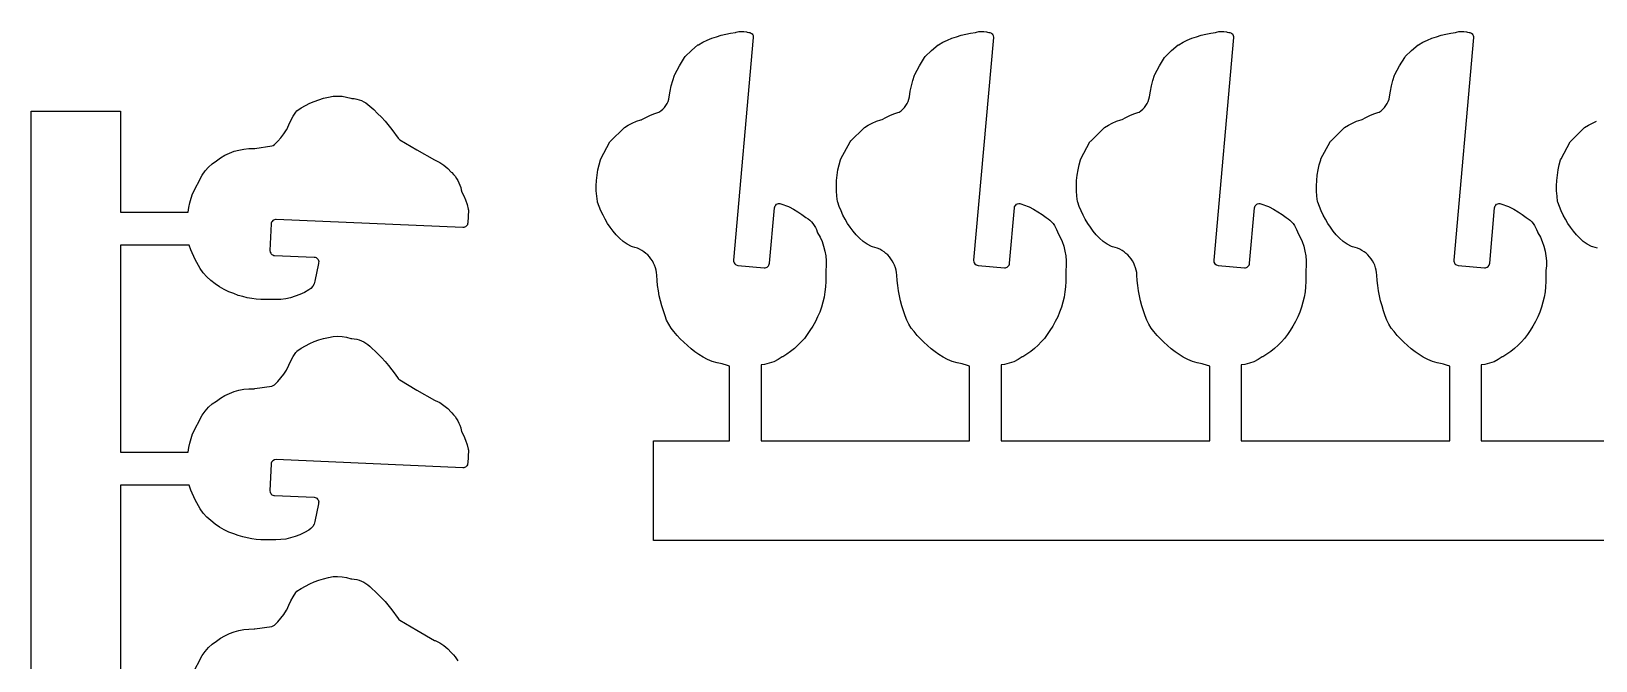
# Model space of a CAD drawing. Header units: millimetres. Extents: x -589 to -2, y 2 to 749.
# Drawn here: x -586.1 to -455.7, y 100.2 to 152.6 of the extents above; entities that cross this region are included whole.
import ezdxf

# ---------------------------------------------------------------- set-up
doc = ezdxf.new("R2010")
doc.units = ezdxf.units.MM
doc.header["$MEASUREMENT"] = 0

msp = doc.modelspace()

# ---------------------------------------------------------------- linework, layer by layer
for points in [[(-530.09, 125.44), (-530.43, 125.65), (-530.76, 125.89), (-531.08, 126.13), (-531.39, 126.39), (-531.69, 126.67), (-531.98, 126.95), (-532.25, 127.25), (-532.51, 127.57), (-532.74, 127.86), (-532.95, 128.18), (-533.12, 128.52), (-533.25, 128.88), (-533.39, 129.29), (-533.52, 129.7), (-533.63, 130.12), (-533.73, 130.54), (-533.81, 130.96), (-533.87, 131.39), (-533.92, 131.82), (-533.94, 132.25), (-533.96, 132.47), (-534, 132.68), (-534.06, 132.88), (-534.13, 133.08), (-534.21, 133.27), (-534.31, 133.45), (-534.43, 133.62), (-534.56, 133.78), (-534.7, 133.94), (-534.85, 134.07), (-535.01, 134.2), (-535.19, 134.32), (-535.37, 134.42), (-535.56, 134.5), (-535.76, 134.57), (-535.97, 134.62), (-536.06, 134.66), (-536.42, 134.85), (-536.75, 135.07), (-537.06, 135.34), (-537.33, 135.63), (-537.58, 135.93), (-537.82, 136.25), (-538.04, 136.57), (-538.24, 136.91), (-538.42, 137.26), (-538.59, 137.61), (-538.74, 137.98), (-538.87, 138.35), (-538.89, 138.4), (-538.95, 138.84), (-538.98, 139.28), (-538.98, 139.71), (-538.96, 140.15), (-538.91, 140.59), (-538.84, 141.02), (-538.75, 141.44), (-538.63, 141.87), (-538.6, 141.94), (-537.85, 143.35), (-537.76, 143.45), (-536.69, 144.5), (-536.64, 144.54), (-536.32, 144.75), (-535.99, 144.92), (-535.64, 145.07), (-535.28, 145.18), (-535.22, 145.2), (-535.18, 145.23), (-534.86, 145.4), (-534.53, 145.56), (-534.2, 145.69), (-533.85, 145.8), (-533.77, 145.84), (-533.6, 145.95), (-533.45, 146.08), (-533.31, 146.22), (-533.19, 146.38), (-533.09, 146.55), (-533, 146.72), (-532.94, 146.91), (-532.9, 147.11), (-532.82, 147.57), (-532.73, 148.02), (-532.61, 148.48), (-532.47, 148.92), (-532.44, 148.97), (-532.05, 149.69), (-531.64, 150.38), (-531.57, 150.46), (-531.06, 150.96), (-530.52, 151.43), (-530.47, 151.45), (-530.11, 151.65), (-529.74, 151.82), (-529.36, 151.98), (-528.98, 152.11), (-528.59, 152.23), (-528.19, 152.33), (-527.8, 152.41), (-527.39, 152.46), (-527.32, 152.49), (-527.11, 152.54), (-526.9, 152.56), (-526.69, 152.55), (-526.48, 152.51), (-526.4, 152.49), (-526.27, 152.47), (-526.19, 152.46), (-526.12, 152.44), (-526.05, 152.39), (-525.99, 152.34), (-525.95, 152.27), (-525.92, 152.2), (-525.9, 152.13), (-525.9, 152.05), (-527.54, 133.51), (-527.54, 133.43), (-527.52, 133.35), (-527.49, 133.28), (-527.44, 133.21), (-527.39, 133.16), (-527.32, 133.12), (-527.18, 133.07), (-524.99, 132.88), (-524.9, 132.88), (-524.83, 132.9), (-524.75, 132.93), (-524.69, 132.97), (-524.64, 133.03), (-524.6, 133.09), (-524.57, 133.17), (-524.56, 133.25), (-524.14, 137.86), (-524.12, 137.95), (-524.09, 138.03), (-524.03, 138.1), (-523.96, 138.16), (-523.88, 138.2), (-523.79, 138.23), (-523.7, 138.23), (-523.61, 138.21), (-522.98, 137.99), (-522.92, 137.96), (-522.55, 137.76), (-522.19, 137.54), (-521.85, 137.3), (-521.51, 137.05), (-521.34, 136.95), (-521.19, 136.83), (-521.05, 136.7), (-520.93, 136.56), (-520.82, 136.4), (-520.72, 136.24), (-520.64, 136.06), (-520.58, 135.88), (-520.54, 135.79), (-520.34, 135.43), (-520.17, 135.06), (-520.04, 134.67), (-519.94, 134.27), (-519.87, 133.87), (-519.83, 133.46), (-519.83, 133.05), (-519.86, 132.64), (-519.87, 132.59), (-519.86, 132.16), (-519.87, 131.73), (-519.89, 131.3), (-519.93, 130.87), (-520.01, 130.44), (-520.11, 130.01), (-520.23, 129.59), (-520.37, 129.18), (-520.54, 128.78), (-520.73, 128.39), (-520.95, 128.01), (-521.18, 127.64), (-521.4, 127.31), (-521.64, 127), (-521.9, 126.7), (-522.18, 126.42), (-522.48, 126.15), (-522.79, 125.91), (-523.11, 125.68), (-523.45, 125.47), (-523.5, 125.45), (-523.83, 125.23), (-524.19, 125.05), (-524.57, 124.92), (-524.96, 124.83), (-525.25, 124.79), (-525.25, 118.48), (-507.88, 118.48), (-507.88, 124.69), (-508.15, 124.76), (-508.42, 124.84), (-508.51, 124.87), (-508.92, 124.95), (-509.32, 125.07), (-509.71, 125.23), (-510.08, 125.44), (-510.43, 125.65), (-510.76, 125.89), (-511.08, 126.13), (-511.39, 126.39), (-511.69, 126.67), (-511.98, 126.95), (-512.25, 127.25), (-512.51, 127.57), (-512.75, 127.86), (-512.95, 128.18), (-513.12, 128.52), (-513.26, 128.88), (-513.4, 129.29), (-513.53, 129.7), (-513.64, 130.12), (-513.73, 130.54), (-513.81, 130.96), (-513.87, 131.39), (-513.92, 131.82), (-513.95, 132.25), (-513.97, 132.47), (-514.01, 132.68), (-514.06, 132.88), (-514.13, 133.08), (-514.22, 133.27), (-514.32, 133.45), (-514.43, 133.62), (-514.56, 133.78), (-514.7, 133.94), (-514.85, 134.07), (-515.01, 134.2), (-515.19, 134.32), (-515.37, 134.42), (-515.57, 134.5), (-515.77, 134.57), (-515.98, 134.62), (-516.06, 134.66), (-516.42, 134.85), (-516.75, 135.07), (-517.06, 135.34), (-517.34, 135.63), (-517.59, 135.93), (-517.82, 136.25), (-518.04, 136.57), (-518.24, 136.91), (-518.43, 137.26), (-518.59, 137.61), (-518.74, 137.98), (-518.87, 138.35), (-518.89, 138.4), (-518.94, 138.84), (-518.97, 139.28), (-518.98, 139.71), (-518.96, 140.15), (-518.91, 140.59), (-518.85, 141.02), (-518.75, 141.44), (-518.64, 141.87), (-518.6, 141.94), (-517.84, 143.35), (-517.77, 143.45), (-516.69, 144.5), (-516.64, 144.54), (-516.32, 144.75), (-515.99, 144.92), (-515.64, 145.07), (-515.27, 145.18), (-515.17, 145.23), (-514.86, 145.4), (-514.53, 145.56), (-514.19, 145.69), (-513.85, 145.8), (-513.76, 145.84), (-513.59, 145.95), (-513.44, 146.08), (-513.31, 146.22), (-513.19, 146.38), (-513.09, 146.55), (-513, 146.72), (-512.94, 146.91), (-512.89, 147.11), (-512.82, 147.57), (-512.73, 148.02), (-512.61, 148.48), (-512.47, 148.92), (-512.44, 148.97), (-512.05, 149.69), (-511.63, 150.38), (-511.57, 150.46), (-511.06, 150.96), (-510.51, 151.43), (-510.46, 151.45), (-510.1, 151.65), (-509.73, 151.82), (-509.36, 151.98), (-508.98, 152.11), (-508.59, 152.23), (-508.2, 152.33), (-507.8, 152.41), (-507.4, 152.46), (-507.31, 152.49), (-507.11, 152.54), (-506.9, 152.56), (-506.69, 152.55), (-506.48, 152.51), (-506.4, 152.49), (-506.28, 152.47), (-506.2, 152.46), (-506.12, 152.44), (-506.05, 152.39), (-506, 152.34), (-505.95, 152.27), (-505.92, 152.2), (-505.9, 152.05), (-507.55, 133.51), (-507.53, 133.35), (-507.49, 133.28), (-507.45, 133.21), (-507.32, 133.12), (-507.17, 133.07), (-504.98, 132.88), (-504.9, 132.88), (-504.82, 132.9), (-504.75, 132.93), (-504.69, 132.97), (-504.59, 133.09), (-504.56, 133.17), (-504.55, 133.25), (-504.15, 137.86), (-504.13, 137.95), (-504.09, 138.03), (-504.04, 138.1), (-503.97, 138.16), (-503.88, 138.2), (-503.79, 138.23), (-503.7, 138.23), (-503.62, 138.21), (-502.99, 137.99), (-502.92, 137.96), (-502.55, 137.76), (-502.19, 137.54), (-501.84, 137.3), (-501.5, 137.05), (-501.34, 136.95), (-501.19, 136.83), (-501.05, 136.7), (-500.92, 136.56), (-500.81, 136.4), (-500.72, 136.24), (-500.63, 136.06), (-500.57, 135.88), (-500.53, 135.79), (-500.33, 135.43), (-500.17, 135.06), (-500.04, 134.67), (-499.94, 134.27), (-499.87, 133.87), (-499.83, 133.46), (-499.83, 133.05), (-499.86, 132.64), (-499.87, 132.59), (-499.86, 132.16), (-499.87, 131.73), (-499.9, 131.3), (-499.94, 130.87), (-500.01, 130.44), (-500.11, 130.01), (-500.23, 129.59), (-500.38, 129.18), (-500.54, 128.78), (-500.74, 128.39), (-500.95, 128.01), (-501.19, 127.64), (-501.41, 127.31), (-501.65, 127), (-501.91, 126.7), (-502.18, 126.42), (-502.48, 126.15), (-502.79, 125.91), (-503.11, 125.68), (-503.45, 125.47), (-503.5, 125.45), (-503.84, 125.23), (-504.19, 125.05), (-504.57, 124.92), (-504.97, 124.83), (-505.25, 124.79), (-505.25, 118.48), (-487.87, 118.48), (-487.87, 124.69), (-488.14, 124.76), (-488.41, 124.84), (-488.5, 124.87), (-488.92, 124.95), (-489.32, 125.07), (-489.71, 125.23), (-490.09, 125.44), (-490.43, 125.65), (-490.76, 125.89), (-491.08, 126.13), (-491.39, 126.39), (-491.69, 126.67), (-491.98, 126.95), (-492.26, 127.25), (-492.52, 127.57), (-492.75, 127.86), (-492.95, 128.18), (-493.12, 128.52), (-493.25, 128.88), (-493.39, 129.29), (-493.52, 129.7), (-493.63, 130.12), (-493.73, 130.54), (-493.81, 130.96), (-493.87, 131.39), (-493.91, 131.82), (-493.94, 132.25), (-493.96, 132.47), (-494, 132.68), (-494.06, 132.88), (-494.13, 133.08), (-494.21, 133.27), (-494.31, 133.45), (-494.43, 133.62), (-494.56, 133.78), (-494.7, 133.94), (-494.85, 134.07), (-495.01, 134.2), (-495.18, 134.32), (-495.37, 134.42), (-495.56, 134.5), (-495.76, 134.57), (-495.97, 134.62), (-496.06, 134.66), (-496.42, 134.85), (-496.75, 135.07), (-497.05, 135.34), (-497.33, 135.63), (-497.58, 135.93), (-497.82, 136.25), (-498.04, 136.57), (-498.24, 136.91), (-498.42, 137.26), (-498.59, 137.61), (-498.74, 137.98), (-498.87, 138.35), (-498.89, 138.4), (-498.95, 138.84), (-498.97, 139.28), (-498.98, 139.71), (-498.96, 140.15), (-498.91, 140.59), (-498.84, 141.02), (-498.75, 141.44), (-498.63, 141.87), (-498.6, 141.94), (-497.85, 143.35), (-497.81, 143.41), (-497.76, 143.45), (-496.69, 144.5), (-496.64, 144.54), (-496.32, 144.75), (-495.99, 144.92), (-495.64, 145.07), (-495.28, 145.18), (-495.18, 145.23), (-494.86, 145.4), (-494.53, 145.56), (-494.2, 145.69), (-493.85, 145.8), (-493.76, 145.84), (-493.6, 145.95), (-493.45, 146.08), (-493.31, 146.22), (-493.19, 146.38), (-493.09, 146.55), (-493, 146.72), (-492.94, 146.91), (-492.89, 147.11), (-492.82, 147.57), (-492.73, 148.02), (-492.61, 148.48), (-492.47, 148.92), (-492.44, 148.97), (-492.05, 149.69), (-491.64, 150.38), (-491.57, 150.46), (-491.06, 150.96), (-490.51, 151.43), (-490.46, 151.45), (-490.1, 151.65), (-489.74, 151.82), (-489.36, 151.98), (-488.98, 152.11), (-488.59, 152.23), (-488.19, 152.33), (-487.79, 152.41), (-487.39, 152.46), (-487.31, 152.49), (-487.11, 152.54), (-486.9, 152.56), (-486.69, 152.55), (-486.48, 152.51), (-486.41, 152.49), (-486.27, 152.47), (-486.19, 152.46), (-486.12, 152.44), (-486.05, 152.39), (-485.99, 152.34), (-485.92, 152.2), (-485.9, 152.13), (-485.9, 152.05), (-487.54, 133.51), (-487.54, 133.43), (-487.52, 133.35), (-487.45, 133.21), (-487.32, 133.12), (-487.17, 133.07), (-484.98, 132.88), (-484.9, 132.88), (-484.82, 132.9), (-484.75, 132.93), (-484.69, 132.97), (-484.64, 133.03), (-484.6, 133.09), (-484.57, 133.17), (-484.55, 133.25), (-484.14, 137.86), (-484.12, 137.95), (-484.09, 138.03), (-484.03, 138.1), (-483.96, 138.16), (-483.88, 138.2), (-483.79, 138.23), (-483.7, 138.23), (-483.61, 138.21), (-482.98, 137.99), (-482.92, 137.96), (-482.55, 137.76), (-482.19, 137.54), (-481.84, 137.3), (-481.51, 137.05), (-481.34, 136.95), (-481.19, 136.83), (-481.05, 136.7), (-480.93, 136.56), (-480.81, 136.4), (-480.72, 136.24), (-480.64, 136.06), (-480.57, 135.88), (-480.54, 135.79), (-480.34, 135.43), (-480.17, 135.06), (-480.04, 134.67), (-479.94, 134.27), (-479.87, 133.87), (-479.83, 133.46), (-479.83, 133.05), (-479.87, 132.64), (-479.87, 132.59), (-479.87, 131.73), (-479.89, 131.3), (-479.93, 130.87), (-480.01, 130.44), (-480.11, 130.01), (-480.23, 129.59), (-480.37, 129.18), (-480.54, 128.78), (-480.73, 128.39), (-480.94, 128.01), (-481.18, 127.64), (-481.4, 127.31), (-481.64, 127), (-481.9, 126.7), (-482.18, 126.42), (-482.48, 126.15), (-482.79, 125.91), (-483.12, 125.68), (-483.46, 125.47), (-483.51, 125.45), (-483.84, 125.23), (-484.19, 125.05), (-484.57, 124.92), (-484.96, 124.83), (-485.25, 124.79), (-485.25, 118.48), (-467.87, 118.48), (-467.87, 124.69), (-468.15, 124.76), (-468.41, 124.84), (-468.5, 124.87), (-468.92, 124.95), (-469.32, 125.07), (-469.71, 125.23), (-470.08, 125.44), (-470.42, 125.65), (-470.76, 125.89), (-471.08, 126.13), (-471.39, 126.39), (-471.69, 126.67), (-471.98, 126.95), (-472.25, 127.25), (-472.51, 127.57), (-472.75, 127.86), (-472.95, 128.18), (-473.12, 128.52), (-473.25, 128.88), (-473.4, 129.29), (-473.52, 129.7), (-473.64, 130.12), (-473.73, 130.54), (-473.81, 130.96), (-473.87, 131.39), (-473.92, 131.82), (-473.95, 132.25), (-473.97, 132.47), (-474, 132.68), (-474.06, 132.88), (-474.13, 133.08), (-474.21, 133.27), (-474.32, 133.45), (-474.43, 133.62), (-474.56, 133.78), (-474.7, 133.94), (-474.85, 134.08), (-475.01, 134.2), (-475.19, 134.32), (-475.37, 134.42), (-475.56, 134.5), (-475.77, 134.57), (-475.97, 134.62), (-476.06, 134.66), (-476.42, 134.85), (-476.75, 135.07), (-477.06, 135.34), (-477.33, 135.63), (-477.59, 135.93), (-477.82, 136.25), (-478.04, 136.57), (-478.24, 136.91), (-478.43, 137.26), (-478.59, 137.61), (-478.74, 137.98), (-478.87, 138.35), (-478.9, 138.4), (-478.95, 138.84), (-478.98, 139.28), (-478.98, 139.71), (-478.96, 140.15), (-478.91, 140.59), (-478.84, 141.02), (-478.75, 141.44), (-478.63, 141.87), (-478.61, 141.94), (-477.84, 143.35), (-477.81, 143.41), (-477.76, 143.45), (-476.69, 144.5), (-476.64, 144.54), (-476.32, 144.75), (-475.99, 144.92), (-475.64, 145.07), (-475.27, 145.18), (-475.17, 145.23), (-474.86, 145.4), (-474.53, 145.56), (-474.2, 145.69), (-473.86, 145.8), (-473.76, 145.84), (-473.59, 145.95), (-473.44, 146.08), (-473.31, 146.22), (-473.19, 146.38), (-473.08, 146.55), (-473, 146.72), (-472.93, 146.91), (-472.89, 147.11), (-472.82, 147.57), (-472.73, 148.02), (-472.61, 148.48), (-472.47, 148.92), (-472.45, 148.97), (-472.05, 149.69), (-471.63, 150.38), (-471.58, 150.46), (-471.06, 150.96), (-470.52, 151.43), (-470.47, 151.45), (-470.11, 151.65), (-469.74, 151.82), (-469.36, 151.98), (-468.98, 152.11), (-468.59, 152.23), (-468.2, 152.33), (-467.8, 152.41), (-467.39, 152.46), (-467.31, 152.49), (-467.11, 152.54), (-466.9, 152.56), (-466.69, 152.55), (-466.49, 152.51), (-466.4, 152.49), (-466.27, 152.47), (-466.19, 152.46), (-466.12, 152.44), (-466.05, 152.39), (-466, 152.34), (-465.95, 152.27), (-465.92, 152.2), (-465.91, 152.13), (-465.91, 152.05), (-467.55, 133.51), (-467.54, 133.43), (-467.52, 133.35), (-467.49, 133.28), (-467.44, 133.21), (-467.39, 133.16), (-467.32, 133.12), (-467.17, 133.07), (-464.99, 132.88), (-464.9, 132.88), (-464.83, 132.9), (-464.75, 132.93), (-464.69, 132.97), (-464.59, 133.09), (-464.56, 133.17), (-464.55, 133.25), (-464.14, 137.86), (-464.13, 137.95), (-464.09, 138.03), (-464.04, 138.1), (-463.97, 138.16), (-463.88, 138.2), (-463.79, 138.23), (-463.7, 138.23), (-463.61, 138.21), (-462.98, 137.99), (-462.92, 137.96), (-462.55, 137.76), (-462.19, 137.54), (-461.84, 137.3), (-461.5, 137.05), (-461.34, 136.95), (-461.19, 136.83), (-461.05, 136.7), (-460.93, 136.56), (-460.82, 136.4), (-460.72, 136.24), (-460.64, 136.06), (-460.58, 135.88), (-460.53, 135.79), (-460.33, 135.43), (-460.17, 135.06), (-460.04, 134.67), (-459.93, 134.27), (-459.87, 133.87), (-459.83, 133.46), (-459.83, 133.05), (-459.86, 132.64), (-459.87, 132.59), (-459.86, 132.16), (-459.87, 131.73), (-459.89, 131.3), (-459.94, 130.87), (-460.01, 130.44), (-460.11, 130.01), (-460.23, 129.59), (-460.38, 129.18), (-460.54, 128.78), (-460.73, 128.39), (-460.95, 128.01), (-461.18, 127.64), (-461.4, 127.31), (-461.65, 127), (-461.91, 126.7), (-462.18, 126.42), (-462.48, 126.15), (-462.79, 125.91), (-463.11, 125.68), (-463.45, 125.47), (-463.5, 125.45), (-463.84, 125.23), (-464.19, 125.05), (-464.57, 124.92), (-464.96, 124.83), (-465.25, 124.79), (-465.25, 118.48), (-447.88, 118.48)], [(-567.49, 142.8), (-567.43, 142.81), (-566.01, 143.03), (-565.89, 143.06), (-565.79, 143.13), (-565.51, 143.41), (-565.25, 143.7), (-565.02, 144.02), (-564.8, 144.35), (-564.77, 144.4), (-564.61, 144.77), (-564.43, 145.14), (-564.23, 145.49), (-564.02, 145.84), (-563.92, 145.95), (-563.57, 146.18), (-563.22, 146.38), (-562.85, 146.57), (-562.48, 146.73), (-562.09, 146.87), (-561.7, 146.99), (-561.3, 147.09), (-560.89, 147.16), (-560.53, 147.17), (-560.16, 147.15), (-559.8, 147.09), (-559.44, 146.99), (-559.34, 146.98), (-559.14, 146.96), (-558.94, 146.92), (-558.74, 146.86), (-558.55, 146.79), (-558.36, 146.7), (-558.18, 146.6), (-558.02, 146.48), (-557.86, 146.34), (-557.52, 146.04), (-557.2, 145.73), (-556.88, 145.41), (-556.58, 145.08), (-556.01, 144.39), (-555.49, 143.67), (-555.43, 143.6), (-555.36, 143.54), (-553.92, 142.69), (-552.46, 141.85), (-552.41, 141.83), (-552.03, 141.65), (-551.68, 141.42), (-551.35, 141.15), (-551.07, 140.83), (-551.03, 140.8), (-550.88, 140.65), (-550.74, 140.49), (-550.62, 140.32), (-550.52, 140.14), (-550.42, 139.95), (-550.34, 139.76), (-550.28, 139.56), (-550.23, 139.36), (-550.22, 139.29), (-550.2, 139.22), (-550.02, 138.87), (-549.87, 138.52), (-549.75, 138.14), (-549.65, 137.76), (-549.64, 137.67), (-549.69, 136.61), (-549.7, 136.53), (-549.72, 136.46), (-549.76, 136.39), (-549.82, 136.34), (-549.88, 136.28), (-549.95, 136.25), (-550.03, 136.23), (-550.11, 136.22), (-565.64, 136.9), (-565.72, 136.9), (-565.8, 136.88), (-565.87, 136.85), (-565.93, 136.8), (-565.99, 136.74), (-566.03, 136.68), (-566.06, 136.6), (-566.07, 136.52), (-566.17, 134.32), (-566.14, 134.17), (-566.11, 134.09), (-566.06, 134.03), (-566, 133.98), (-565.93, 133.94), (-565.86, 133.91), (-565.78, 133.9), (-562.49, 133.77), (-562.41, 133.75), (-562.33, 133.72), (-562.26, 133.68), (-562.2, 133.61), (-562.16, 133.55), (-562.13, 133.47), (-562.11, 133.39), (-562.12, 133.3), (-562.13, 133.24), (-562.42, 131.75), (-562.48, 131.53), (-562.59, 131.33), (-562.75, 131.16), (-562.93, 131.03), (-563.3, 130.82), (-563.67, 130.64), (-564.06, 130.5), (-564.46, 130.38), (-564.86, 130.29), (-565.27, 130.24), (-565.69, 130.22), (-566.11, 130.24), (-566.16, 130.24), (-566.54, 130.22), (-566.93, 130.23), (-567.31, 130.26), (-567.69, 130.31), (-568.07, 130.38), (-568.44, 130.47), (-568.81, 130.58), (-569.17, 130.72), (-569.59, 130.88), (-569.99, 131.07), (-570.38, 131.29), (-570.74, 131.54), (-571.09, 131.82), (-571.42, 132.12), (-571.72, 132.45), (-571.99, 132.81), (-572.4, 133.57), (-572.76, 134.36), (-572.91, 134.76), (-578.62, 134.76), (-578.62, 117.51), (-572.99, 117.51), (-572.92, 117.9), (-572.84, 118.28), (-572.73, 118.67), (-572.61, 119.05), (-571.83, 120.6), (-571.58, 120.95), (-571.3, 121.26), (-570.98, 121.54), (-570.63, 121.78), (-570.29, 122.03), (-569.92, 122.24), (-569.54, 122.42), (-569.15, 122.57), (-568.75, 122.68), (-568.34, 122.76), (-567.92, 122.8), (-567.49, 122.8), (-567.43, 122.82), (-566.01, 123.02), (-565.89, 123.06), (-565.79, 123.12), (-565.51, 123.4), (-565.25, 123.7), (-565.02, 124.02), (-564.8, 124.35), (-564.77, 124.4), (-564.61, 124.77), (-564.43, 125.14), (-564.23, 125.49), (-564.02, 125.83), (-563.97, 125.89), (-563.92, 125.94), (-563.57, 126.17), (-563.22, 126.38), (-562.85, 126.57), (-562.48, 126.73), (-562.09, 126.87), (-561.7, 126.99), (-561.3, 127.08), (-560.89, 127.15), (-560.53, 127.17), (-560.16, 127.15), (-559.8, 127.09), (-559.44, 127), (-559.34, 126.99), (-559.14, 126.96), (-558.94, 126.92), (-558.74, 126.87), (-558.55, 126.79), (-558.36, 126.7), (-558.18, 126.6), (-558.02, 126.48), (-557.86, 126.34), (-557.2, 125.73), (-556.88, 125.41), (-556.58, 125.08), (-556.29, 124.74), (-556.01, 124.39), (-555.74, 124.03), (-555.49, 123.66), (-555.43, 123.6), (-555.36, 123.55), (-553.92, 122.69), (-552.46, 121.86), (-552.41, 121.83), (-552.03, 121.65), (-551.68, 121.42), (-551.35, 121.15), (-551.07, 120.84), (-551.03, 120.79), (-550.88, 120.64), (-550.74, 120.48), (-550.62, 120.31), (-550.52, 120.14), (-550.42, 119.95), (-550.34, 119.76), (-550.28, 119.56), (-550.23, 119.35), (-550.22, 119.29), (-550.2, 119.23), (-550.02, 118.88), (-549.87, 118.52), (-549.75, 118.14), (-549.65, 117.76), (-549.64, 117.68), (-549.69, 116.62), (-549.7, 116.54), (-549.72, 116.46), (-549.76, 116.39), (-549.82, 116.33), (-549.88, 116.28), (-549.95, 116.25), (-550.03, 116.23), (-550.11, 116.23), (-565.64, 116.91), (-565.8, 116.88), (-565.93, 116.81), (-566.03, 116.68), (-566.06, 116.6), (-566.07, 116.53), (-566.17, 114.32), (-566.14, 114.17), (-566.11, 114.1), (-566.06, 114.03), (-566, 113.98), (-565.93, 113.94), (-565.86, 113.92), (-565.78, 113.91), (-562.49, 113.77), (-562.41, 113.75), (-562.33, 113.72), (-562.26, 113.68), (-562.2, 113.62), (-562.16, 113.55), (-562.13, 113.47), (-562.11, 113.39), (-562.12, 113.3), (-562.13, 113.23), (-562.42, 111.74), (-562.48, 111.52), (-562.59, 111.33), (-562.75, 111.16), (-562.93, 111.04), (-563.3, 110.83), (-563.67, 110.65), (-564.06, 110.5), (-564.46, 110.38), (-564.86, 110.29), (-565.27, 110.24), (-565.69, 110.22), (-566.11, 110.23), (-566.16, 110.23), (-566.54, 110.22), (-566.93, 110.23), (-567.31, 110.26), (-567.69, 110.31), (-568.07, 110.38), (-568.44, 110.47), (-568.81, 110.58), (-569.17, 110.71), (-569.59, 110.87), (-569.99, 111.06), (-570.38, 111.29), (-570.74, 111.54), (-571.09, 111.82), (-571.42, 112.12), (-571.72, 112.45), (-571.99, 112.8), (-572.4, 113.56), (-572.76, 114.35), (-572.91, 114.77), (-578.62, 114.77), (-578.62, 97.5)], [(-586.05, 51.52), (-586.05, 145.91), (-578.62, 145.91), (-578.62, 137.51), (-572.99, 137.51), (-572.92, 137.9), (-572.84, 138.28), (-572.73, 138.67), (-572.61, 139.04), (-571.83, 140.59), (-571.58, 140.94), (-571.3, 141.26), (-570.98, 141.54), (-570.63, 141.78), (-570.29, 142.03), (-569.92, 142.24), (-569.54, 142.42), (-569.15, 142.57), (-568.75, 142.68), (-568.34, 142.76), (-567.92, 142.8), (-567.49, 142.8)], [(-455.56, 134.5), (-455.76, 134.57), (-455.97, 134.62), (-456.07, 134.66), (-456.42, 134.85), (-456.75, 135.07), (-457.05, 135.34), (-457.33, 135.63), (-457.58, 135.93), (-457.82, 136.25), (-458.04, 136.57), (-458.24, 136.91), (-458.43, 137.26), (-458.59, 137.61), (-458.74, 137.98), (-458.88, 138.35), (-458.89, 138.4), (-458.94, 138.84), (-458.97, 139.28), (-458.98, 139.71), (-458.96, 140.15), (-458.91, 140.59), (-458.85, 141.02), (-458.75, 141.44), (-458.64, 141.87), (-458.6, 141.94), (-457.84, 143.35), (-457.77, 143.45), (-456.7, 144.5), (-456.65, 144.54), (-456.33, 144.75), (-455.99, 144.92), (-455.64, 145.07)], [(-340.62, 110.18), (-534.21, 110.18), (-534.21, 118.48), (-527.87, 118.48), (-527.87, 124.69), (-528.14, 124.76), (-528.41, 124.84), (-528.5, 124.87), (-528.92, 124.95), (-529.32, 125.07), (-529.71, 125.23), (-530.09, 125.44)], [(-572.61, 99.04), (-571.83, 100.59), (-571.58, 100.94), (-571.3, 101.26), (-570.98, 101.54), (-570.63, 101.79), (-570.29, 102.03), (-569.92, 102.24), (-569.54, 102.42), (-569.15, 102.57), (-568.75, 102.68), (-568.34, 102.76), (-567.92, 102.8), (-567.49, 102.81), (-567.43, 102.81), (-566.01, 103.02), (-565.89, 103.06), (-565.79, 103.12), (-565.51, 103.4), (-565.25, 103.7), (-565.02, 104.02), (-564.8, 104.36), (-564.77, 104.41), (-564.61, 104.78), (-564.43, 105.14), (-564.23, 105.49), (-564.02, 105.83), (-563.92, 105.95), (-563.57, 106.17), (-563.22, 106.38), (-562.85, 106.57), (-562.48, 106.73), (-562.09, 106.87), (-561.7, 106.99), (-561.3, 107.08), (-560.89, 107.16), (-560.53, 107.17), (-560.16, 107.15), (-559.8, 107.09), (-559.44, 106.99), (-559.34, 106.98), (-559.14, 106.96), (-558.94, 106.92), (-558.74, 106.86), (-558.55, 106.79), (-558.36, 106.7), (-558.18, 106.6), (-558.02, 106.48), (-557.86, 106.35), (-557.2, 105.74), (-556.58, 105.08), (-556.01, 104.39), (-555.49, 103.67), (-555.43, 103.6), (-555.36, 103.54), (-553.92, 102.69), (-552.46, 101.85), (-552.41, 101.84), (-552.03, 101.65), (-551.68, 101.42), (-551.35, 101.15), (-551.07, 100.83), (-551.03, 100.79), (-550.88, 100.64), (-550.74, 100.49), (-550.62, 100.32), (-550.52, 100.14)]]:
    msp.add_lwpolyline(points)

doc.saveas('drawing.dxf')
